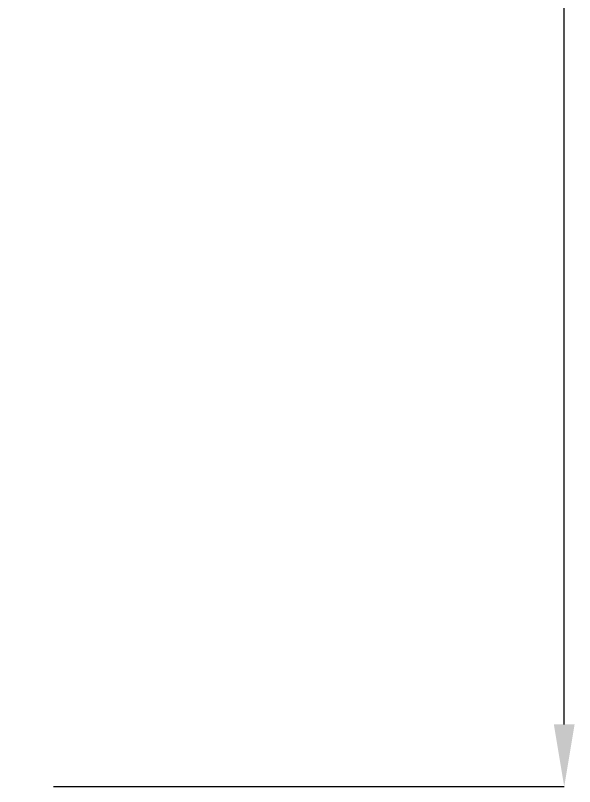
# Model space of a CAD drawing. Extents: x 0 to 948, y 0 to 695.
# Drawn here: x 582.32 to 618.28, y 367.84 to 417.4 of the extents above; entities that cross this region are included whole.
import ezdxf

# ---------------------------------------------------------------- set-up
doc = ezdxf.new("R2010")
doc.units = 0
doc.header["$LTSCALE"] = 10
doc.header["$MEASUREMENT"] = 0
doc.header["$PDMODE"] = 3
doc.header["$PDSIZE"] = -10
doc.layers.get('0').update_dxf_attribs({"linetype": 'CONTINUOUS'})
doc.layers.get('DEFPOINTS').update_dxf_attribs({"linetype": 'CONTINUOUS'})
doc.styles.add('Daelim Dimension', font='')
doc.styles.get('Daelim Dimension').set_extended_font_data('나눔고딕')
doc.dimstyles.new('DEFAULT', dxfattribs={"dimscale": 2, "dimtxt": 2, "dimasz": 2, "dimexe": 0, "dimexo": 2, "dimgap": 1, "dimtad": 1, "dimdec": 0, "dimzin": 9, "dimdsep": 46, "dimtxsty": 'Daelim Dimension', "dimcen": 0.5, "dimclrd": 5, "dimclre": 5, "dimclrt": 256, "dimadec": 1, "dimazin": 0, "dimtfac": 1, "dimtdec": 0, "dimtix": 1, "dimtmove": 0, "dimatfit": 3, "dimfxl": 1, "dimtolj": 1, "dimtzin": 1, "dimlwd": 9, "dimlwe": 9, "dimarcsym": 0})

# ---------------------------------------------------------------- blocks, each defined once
blk = doc.blocks.new('*D5')
at = {"color": 5, "lineweight": 9, "ltscale": 0.5, "transparency": 16777216}
for p, q in [((408.678, 499.762), (617.612, 499.762)), ((617.612, 371.839), (617.612, 495.762)), ((584.774, 367.839), (617.612, 367.839))]:
    blk.add_line(p, q, dxfattribs=at)
at = {"color": 5, "ltscale": 0.5, "transparency": 16777216}
for points in [[(616.945, 495.762), (618.279, 495.762), (617.612, 499.762)], [(616.945, 371.839), (618.279, 371.839), (617.612, 367.839)]]:
    blk.add_solid(points, dxfattribs=at)
at = {"layer": 'DEFPOINTS', "color": 0, "ltscale": 0.5, "transparency": 16777216}
for p in [(404.678, 499.762), (617.612, 499.762), (580.774, 367.839)]:
    blk.add_point(p, dxfattribs=at)
at = {"color": 7, "lineweight": -3, "ltscale": 0.5, "transparency": 16777216, "insert": (610.161, 433.801), "char_height": 10, "attachment_point": 5, "rotation": 90, "style": 'Daelim Dimension'}
blk.add_mtext('\\A1;132', dxfattribs=at)

msp = doc.modelspace()

# ---------------------------------------------------------------- dimensions: what is measured, and where the dimension line sits
at = {"color": 5, "lineweight": -3, "ltscale": 0.5}
dim = msp.add_linear_dim(base=(617.612, 499.762), p1=(580.774, 367.839), p2=(404.678, 499.762), angle=90, text='132', dimstyle='DEFAULT', override={"dimtxt": 5, "dimclrd": 5, "dimclre": 5, "dimclrt": 7}, dxfattribs=at)
dim.commit()
dim.dimension.update_dxf_attribs({"geometry": '*D5', "text_midpoint": (610.161, 433.801)})

doc.saveas('drawing.dxf')
